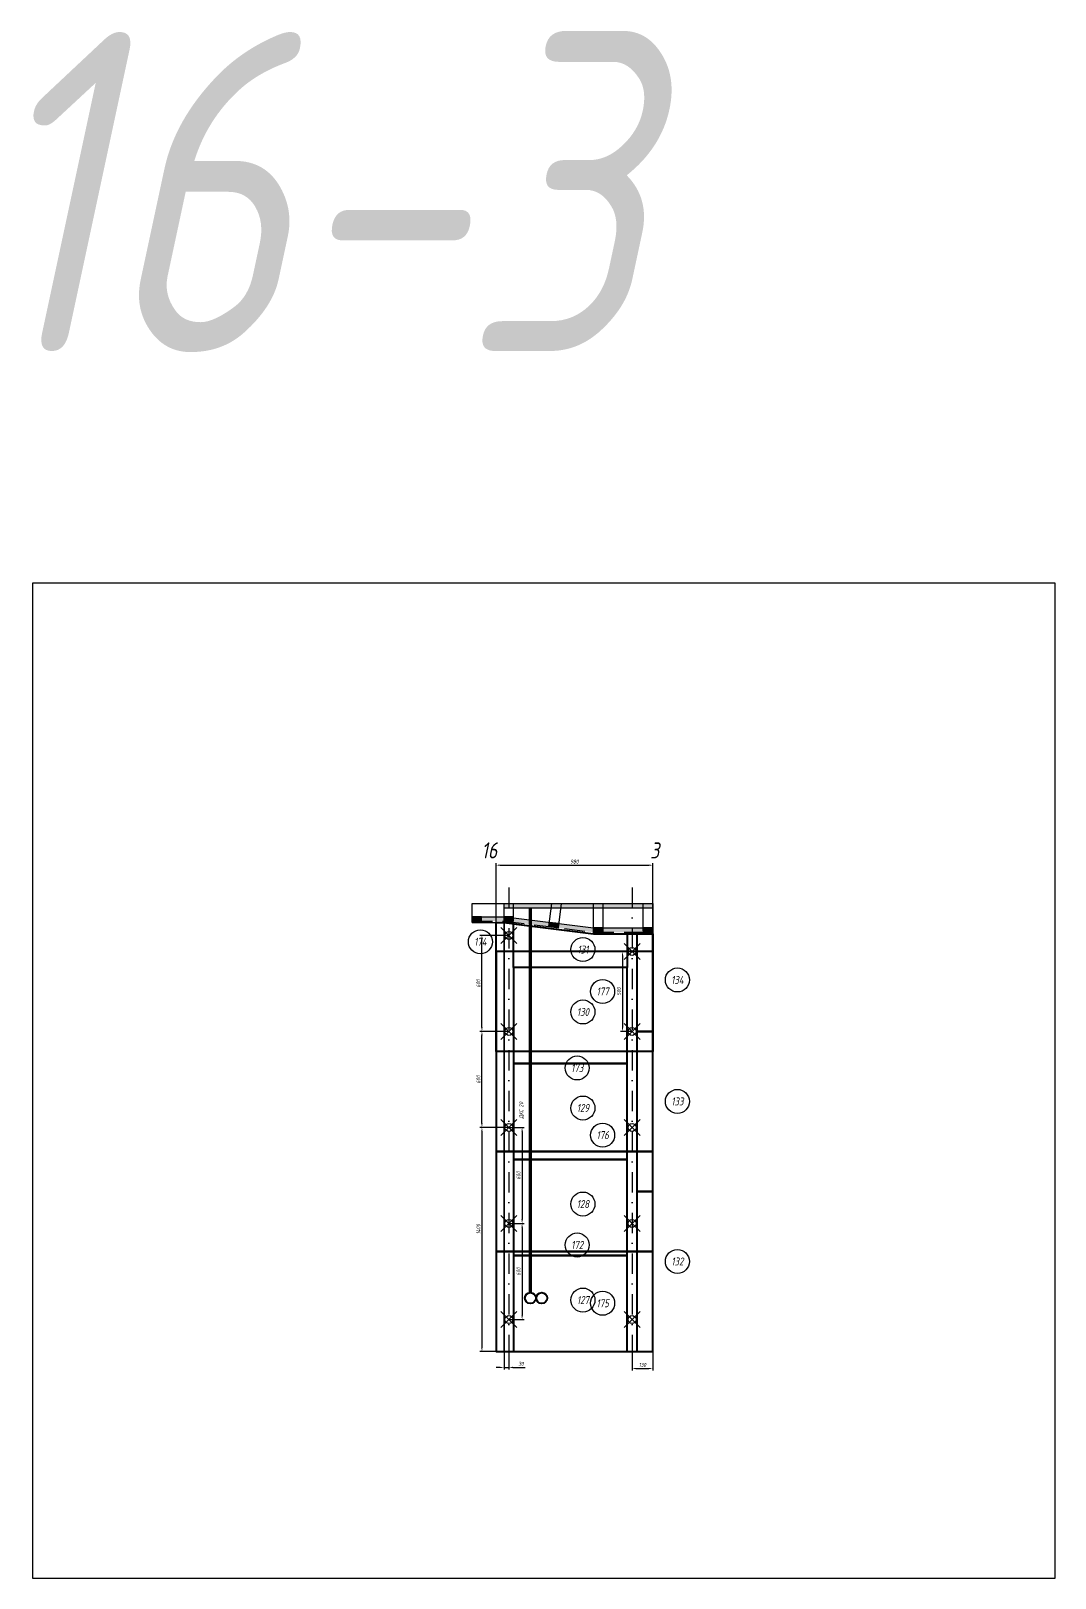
# Model space of a CAD drawing. Header units: millimetres. Extents: x -58926 to 122586, y -58688 to 8347.
# Drawn here: x 67272 to 73674, y -1320 to 8347 of the extents above; entities that cross this region are included whole.
import ezdxf
from ezdxf.enums import TextEntityAlignment as Align

# ---------------------------------------------------------------- set-up
doc = ezdxf.new("R2010")
doc.units = ezdxf.units.MM
doc.header["$PDMODE"] = 35
doc.header["$PDSIZE"] = 50
doc.linetypes.add('DASHDOT', pattern=[25.4, 12.7, -6.35, 0, -6.35])
doc.linetypes.add('DASHED', pattern=[19.05, 12.7, -6.35])
for name, color, linetype in [('01 Черновое', 7, 'Continuous'), ('02 Розетки', 7, 'Continuous'), ('03 Потолок', 7, 'Continuous'), ('10 Перегородки', 7, 'Continuous'), ('101 Крепление', 7, 'Continuous'), ('101 Крепление размеры', 7, 'Continuous'), ('102 Звукоизоляция', 7, 'Continuous'), ('103 ГВЛ слой 1', 7, 'Continuous'), ('104 ГВЛ слой 2', 7, 'Continuous')]:
    doc.layers.add(name, color=color, linetype=linetype)
doc.layers.add('100 noprint', color=1, linetype='Continuous', plot=False)
doc.styles.get("Standard").update_dxf_attribs({"font": 'arial.ttf'})
doc.styles.add('ГОСТ-ISOCPEUR', font='isocpeui.ttf', dxfattribs={"width": 0.8})
doc.dimstyles.new('ISO-25', dxfattribs={"dimtxt": 2.5, "dimasz": 2.5, "dimexe": 1.25, "dimexo": 0.625, "dimtad": 1, "dimtxsty": 'Standard', "dimcen": 2.5, "dimadec": 0, "dimazin": 0, "dimtfac": 1, "dimtmove": 0, "dimatfit": 3, "dimfxl": 1, "dimarcsym": 0})

# ---------------------------------------------------------------- blocks, each defined once
blk = doc.blocks.new('*D229')
at = {"layer": '101 Крепление размеры', "color": 0, "lineweight": -2}
for p, q in [((71029.2, 95.2), (71029.2, -23.7)), ((71159.2, 95.2), (71159.2, -23.7)), ((71054.2, -11.2), (71134.2, -11.2))]:
    blk.add_line(p, q, dxfattribs=at)
at = {"layer": '101 Крепление размеры', "color": 0}
for points in [[(71054.2, -7.1), (71054.2, -15.4), (71029.2, -11.2)], [(71134.2, -15.4), (71134.2, -7.1), (71159.2, -11.2)]]:
    blk.add_solid(points, dxfattribs=at)
at = {"layer": 'Defpoints', "color": 0}
for p in [(71029.2, 95.2), (71159.2, 95.2), (71159.2, -11.2)]:
    blk.add_point(p, dxfattribs=at)
at = {"layer": '101 Крепление размеры', "color": 0, "insert": (71094.2, 11.3), "char_height": 25, "attachment_point": 5, "style": 'ГОСТ-ISOCPEUR'}
blk.add_mtext('130', dxfattribs=at)
blk = doc.blocks.new('*D230')
at = {"layer": '101 Крепление размеры', "color": 0, "lineweight": -2}
for p, q in [((70229.2, 95.2), (70229.2, -16.8)), ((70259.2, 95.2), (70259.2, -16.8)), ((70204.2, -4.3), (70179.2, -4.3)), ((70229.2, -4.3), (70259.2, -4.3)), ((70284.2, -4.3), (70361.5, -4.3))]:
    blk.add_line(p, q, dxfattribs=at)
at = {"layer": '101 Крепление размеры', "color": 0}
for points in [[(70204.2, -8.4), (70204.2, -0.1), (70229.2, -4.3)], [(70284.2, -0.1), (70284.2, -8.4), (70259.2, -4.3)]]:
    blk.add_solid(points, dxfattribs=at)
at = {"layer": 'Defpoints', "color": 0}
for p in [(70229.2, 95.2), (70259.2, 95.2), (70259.2, -4.3)]:
    blk.add_point(p, dxfattribs=at)
at = {"layer": '101 Крепление размеры', "color": 0, "insert": (70335.3, 18.2), "char_height": 25, "attachment_point": 5, "style": 'ГОСТ-ISOCPEUR'}
blk.add_mtext('30', dxfattribs=at)
blk = doc.blocks.new('*D231')
at = {"layer": '101 Крепление размеры', "color": 0, "lineweight": -2}
for p, q in [((70259.2, 1495.2), (70078.5, 1495.2)), ((70091, 1470.2), (70091, 120.2)), ((70259.2, 95.2), (70078.5, 95.2))]:
    blk.add_line(p, q, dxfattribs=at)
at = {"layer": '101 Крепление размеры', "color": 0}
for points in [[(70095.1, 1470.2), (70086.8, 1470.2), (70091, 1495.2)], [(70086.8, 120.2), (70095.1, 120.2), (70091, 95.2)]]:
    blk.add_solid(points, dxfattribs=at)
at = {"layer": 'Defpoints', "color": 0}
for p in [(70259.2, 1495.2), (70091, 95.2), (70259.2, 95.2)]:
    blk.add_point(p, dxfattribs=at)
at = {"layer": '101 Крепление размеры', "color": 0, "insert": (70068.5, 859.7), "char_height": 25, "attachment_point": 5, "rotation": 90, "style": 'ГОСТ-ISOCPEUR'}
blk.add_mtext('1400', dxfattribs=at)
blk = doc.blocks.new('*D232')
at = {"layer": '101 Крепление размеры', "color": 0, "lineweight": -2}
for p, q in [((70259.2, 2095.2), (70078.5, 2095.2)), ((70091, 1520.2), (70091, 2070.2)), ((70259.2, 1495.2), (70078.5, 1495.2))]:
    blk.add_line(p, q, dxfattribs=at)
at = {"layer": '101 Крепление размеры', "color": 0}
for points in [[(70095.1, 2070.2), (70086.8, 2070.2), (70091, 2095.2)], [(70086.8, 1520.2), (70095.1, 1520.2), (70091, 1495.2)]]:
    blk.add_solid(points, dxfattribs=at)
at = {"layer": 'Defpoints', "color": 0}
for p in [(70091, 2095.2), (70259.2, 2095.2), (70259.2, 1495.2)]:
    blk.add_point(p, dxfattribs=at)
at = {"layer": '101 Крепление размеры', "color": 0, "insert": (70068.5, 1795.2), "char_height": 25, "attachment_point": 5, "rotation": 90, "style": 'ГОСТ-ISOCPEUR'}
blk.add_mtext('600', dxfattribs=at)
blk = doc.blocks.new('*D233')
at = {"layer": '101 Крепление размеры', "color": 0, "lineweight": -2}
for p, q in [((70259.2, 2695.2), (70078.5, 2695.2)), ((70091, 2120.2), (70091, 2670.2)), ((70259.2, 2095.2), (70078.5, 2095.2))]:
    blk.add_line(p, q, dxfattribs=at)
at = {"layer": '101 Крепление размеры', "color": 0}
for points in [[(70095.1, 2670.2), (70086.8, 2670.2), (70091, 2695.2)], [(70086.8, 2120.2), (70095.1, 2120.2), (70091, 2095.2)]]:
    blk.add_solid(points, dxfattribs=at)
at = {"layer": 'Defpoints', "color": 0}
for p in [(70091, 2695.2), (70259.2, 2695.2), (70259.2, 2095.2)]:
    blk.add_point(p, dxfattribs=at)
at = {"layer": '101 Крепление размеры', "color": 0, "insert": (70068.5, 2395.2), "char_height": 25, "attachment_point": 5, "rotation": 90, "style": 'ГОСТ-ISOCPEUR'}
blk.add_mtext('600', dxfattribs=at)
blk = doc.blocks.new('*D234')
at = {"layer": '101 Крепление размеры', "color": 0, "lineweight": -2}
for p, q in [((70258.5, 1495.2), (70354.4, 1495.2)), ((70341.9, 1470.2), (70341.9, 920.2)), ((70259.2, 895.2), (70354.4, 895.2))]:
    blk.add_line(p, q, dxfattribs=at)
at = {"layer": '101 Крепление размеры', "color": 0}
for points in [[(70346, 1470.2), (70337.7, 1470.2), (70341.9, 1495.2)], [(70337.7, 920.2), (70346, 920.2), (70341.9, 895.2)]]:
    blk.add_solid(points, dxfattribs=at)
at = {"layer": 'Defpoints', "color": 0}
for p in [(70258.5, 1495.2), (70259.2, 895.2), (70341.9, 895.2)]:
    blk.add_point(p, dxfattribs=at)
at = {"layer": '101 Крепление размеры', "color": 0, "insert": (70319.4, 1195.2), "char_height": 25, "attachment_point": 5, "rotation": 90, "style": 'ГОСТ-ISOCPEUR'}
blk.add_mtext('600', dxfattribs=at)
blk = doc.blocks.new('*D235')
at = {"layer": '101 Крепление размеры', "color": 0, "lineweight": -2}
for p, q in [((70259.2, 895.2), (70354.4, 895.2)), ((70341.9, 870.2), (70341.9, 320.2)), ((70259.2, 295.2), (70354.4, 295.2))]:
    blk.add_line(p, q, dxfattribs=at)
at = {"layer": '101 Крепление размеры', "color": 0}
for points in [[(70346, 870.2), (70337.7, 870.2), (70341.9, 895.2)], [(70337.7, 320.2), (70346, 320.2), (70341.9, 295.2)]]:
    blk.add_solid(points, dxfattribs=at)
at = {"layer": 'Defpoints', "color": 0}
for p in [(70259.2, 895.2), (70259.2, 295.2), (70341.9, 295.2)]:
    blk.add_point(p, dxfattribs=at)
at = {"layer": '101 Крепление размеры', "color": 0, "insert": (70319.4, 595.2), "char_height": 25, "attachment_point": 5, "rotation": 90, "style": 'ГОСТ-ISOCPEUR'}
blk.add_mtext('600', dxfattribs=at)
blk = doc.blocks.new('*D236')
at = {"layer": '101 Крепление размеры', "color": 0, "lineweight": -2}
for p, q in [((71029.5, 2595.2), (70957.3, 2595.2)), ((70969.8, 2570.2), (70969.8, 2120.2)), ((71029.5, 2095.2), (70957.3, 2095.2))]:
    blk.add_line(p, q, dxfattribs=at)
at = {"layer": '101 Крепление размеры', "color": 0}
for points in [[(70973.9, 2570.2), (70965.6, 2570.2), (70969.8, 2595.2)], [(70965.6, 2120.2), (70973.9, 2120.2), (70969.8, 2095.2)]]:
    blk.add_solid(points, dxfattribs=at)
at = {"layer": 'Defpoints', "color": 0}
for p in [(71029.5, 2595.2), (70969.8, 2095.2), (71029.5, 2095.2)]:
    blk.add_point(p, dxfattribs=at)
at = {"layer": '101 Крепление размеры', "color": 0, "insert": (70947.3, 2345.2), "char_height": 25, "attachment_point": 5, "rotation": 90, "style": 'ГОСТ-ISOCPEUR'}
blk.add_mtext('500', dxfattribs=at)
blk = doc.blocks.new('*D413')
at = {"layer": '01 Черновое', "color": 0, "lineweight": -2}
for p, q in [((70179.2, 2775.7), (70179.2, 3146.6)), ((70204.2, 3134.1), (71134.2, 3134.1)), ((71159.2, 2895.2), (71159.2, 3146.6))]:
    blk.add_line(p, q, dxfattribs=at)
at = {"layer": '01 Черновое', "color": 0}
for points in [[(70204.2, 3138.3), (70204.2, 3129.9), (70179.2, 3134.1)], [(71134.2, 3129.9), (71134.2, 3138.3), (71159.2, 3134.1)]]:
    blk.add_solid(points, dxfattribs=at)
at = {"layer": 'Defpoints', "color": 0}
for p in [(71159.2, 3134.1), (71159.2, 2895.2), (70179.2, 2775.7)]:
    blk.add_point(p, dxfattribs=at)
at = {"layer": '01 Черновое', "color": 0, "insert": (70669.2, 3156.6), "char_height": 25, "attachment_point": 5, "style": 'ГОСТ-ISOCPEUR'}
blk.add_mtext('980', dxfattribs=at)

msp = doc.modelspace()

# ---------------------------------------------------------------- hatches: boundary and pattern name
at = {"layer": '03 Потолок', "lineweight": -2}
for points in [[(70089.153, 2785.176), (70089.153, 2812.176), (70029.153, 2812.176), (70029.153, 2785.176)], [(70229.153, 2785.176), (70229.153, 2812.176), (70089.153, 2812.176), (70089.153, 2785.176)], [(71159.153, 2895.176), (70229.153, 2895.176), (70229.153, 2867.176), (71159.153, 2867.176)], [(70289.153, 2785.176), (70289.153, 2812.176), (70229.153, 2812.176), (70229.153, 2785.176)], [(70568.689, 2742.734), (70572.038, 2769.526), (70512.501, 2776.968), (70509.153, 2750.176)], [(70849.153, 2715.176), (70849.153, 2742.176), (70789.153, 2742.176), (70789.153, 2715.176)], [(71099.153, 2724.676), (71099.153, 2742.176), (70849.153, 2742.176), (70849.153, 2715.176), (71099.153, 2715.176)], [(71159.153, 2715.176), (71159.153, 2742.176), (71099.153, 2742.176), (71099.153, 2715.176)]]:
    msp.add_hatch(color=256, dxfattribs=at).paths.add_polyline_path(points)
h = msp.add_hatch(color=256, dxfattribs=at)
h.paths.add_polyline_path([(70446.833, 2785.176), (70289.153, 2804.886), (70289.153, 2785.176)])
h.paths.add_polyline_path([(70512.501, 2776.968), (70446.833, 2785.176), (70229.153, 2785.176), (70509.153, 2750.176)])
h.paths.add_polyline_path([(70789.153, 2742.386), (70572.038, 2769.526), (70568.689, 2742.734), (70789.153, 2715.176), (70789.153, 2742.176)])

# ---------------------------------------------------------------- linework, layer by layer
at = {"layer": '01 Черновое', "linetype": 'DASHDOT', "ltscale": 10}
for p, q in [((70259.153, 2995.176), (70259.153, -4.283)), ((71029.153, 2995.176), (71029.153, -4.283))]:
    msp.add_line(p, q, dxfattribs=at)
at = {"layer": '01 Черновое'}
msp.add_lwpolyline([(70229.153, 95.176), (70229.153, 2895.176), (71159.153, 2895.176), (71159.153, 95.176)], close=True, dxfattribs=at)
at = {"layer": '02 Розетки', "flags": 128}
msp.add_lwpolyline([(70394.028, 463.176, 20, 20, 0), (70394.028, 2862.176, 20, 20, 0)], format="xyseb", dxfattribs=at)
at = {"layer": '02 Розетки', "lineweight": 40}
for centre in [(70394.028, 429.176), (70465.028, 429.176)]:
    msp.add_circle(centre, 34, dxfattribs=at)
at = {"layer": '03 Потолок', "lineweight": -2}
for p, q in [((70029.153, 2775.676), (70029.153, 2895.176)), ((70029.153, 2895.176), (71159.153, 2895.176)), ((70029.153, 2812.176), (70289.153, 2812.176)), ((70229.153, 2812.176), (70229.153, 2895.176)), ((70229.153, 2867.176), (71159.153, 2867.176)), ((70289.153, 2812.176), (70289.153, 2895.176)), ((70289.153, 2804.886), (70789.153, 2742.386)), ((70509.153, 2750.176), (70527.278, 2895.176)), ((70568.689, 2742.734), (70587.744, 2895.176)), ((70789.153, 2715.176), (70789.153, 2895.176)), ((70849.153, 2715.176), (70849.153, 2895.176)), ((71099.153, 2724.676), (71099.153, 2895.176)), ((71159.153, 2715.176), (71159.153, 2895.176)), ((70029.153, 2775.676), (70228.561, 2775.676)), ((70228.561, 2775.676), (70229.153, 2785.176)), ((70228.561, 2775.676), (70788.561, 2705.676)), ((70788.561, 2705.676), (70789.153, 2715.176)), ((70849.153, 2742.176), (71159.153, 2742.176)), ((70788.561, 2705.676), (71159.153, 2705.676))]:
    msp.add_line(p, q, dxfattribs=at)
at = {"layer": '03 Потолок', "linetype": 'DASHED', "ltscale": 10}
for p, q in [((70029.153, 2785.176), (70229.153, 2785.176)), ((70229.153, 2785.176), (70789.153, 2715.176)), ((70789.153, 2715.176), (71159.153, 2715.176))]:
    msp.add_line(p, q, dxfattribs=at)
at = {"layer": '03 Потолок', "lineweight": -2}
for points in [[(70089.153, 2785.176), (70089.153, 2812.176), (70029.153, 2812.176), (70029.153, 2785.176)], [(70289.153, 2785.176), (70289.153, 2812.176), (70229.153, 2812.176), (70229.153, 2785.176)], [(70568.689, 2742.734), (70572.038, 2769.526), (70512.501, 2776.968), (70509.153, 2750.176)], [(70849.153, 2715.176), (70849.153, 2742.176), (70789.153, 2742.176), (70789.153, 2715.176)], [(71159.153, 2715.176), (71159.153, 2742.176), (71099.153, 2742.176), (71099.153, 2715.176)]]:
    msp.add_lwpolyline(points, close=True, dxfattribs=at)
at = {"layer": '10 Перегородки', "linetype": 'Continuous', "ltscale": 10}
for q in [(70179.153, 2785.176), (70229.153, 95.176)]:
    msp.add_line((70179.153, 95.176), q, dxfattribs=at)
at = {"layer": '100 noprint'}
msp.add_lwpolyline([(67280.784, 4896.337), (67280.784, -1320.331), (73673.739, -1320.331), (73673.739, 4896.337)], close=True, dxfattribs=at)
at = {"layer": '101 Крепление', "color": 5}
for points in [[(70229.153, 2775.676), (70229.153, 95.176), (70289.153, 95.176), (70289.153, 2775.676)], [(70999.153, 2705.676), (70999.153, 95.176), (71059.153, 95.176), (71059.153, 2705.676)]]:
    msp.add_lwpolyline(points, close=True, dxfattribs=at)
for p in [(70259.465, 2695.176), (71029.465, 2595.176), (70259.465, 2095.176), (71029.465, 2095.176), (70259.465, 1495.176), (71029.465, 1495.176), (70259.465, 895.176), (71029.465, 895.176), (70259.465, 295.176), (71029.465, 295.176)]:
    msp.add_point(p, dxfattribs=at)
at = {"layer": '102 Звукоизоляция', "color": 74, "linetype": 'Continuous', "lineweight": 40, "ltscale": 10, "flags": 128}
for points in [[(70289.153, 2768.102), (70788.561, 2705.676), (70999.153, 2705.676), (70999.153, 2495.176), (70289.153, 2495.176)], [(71059.153, 2705.676), (71059.153, 2095.176), (71159.153, 2095.176), (71159.153, 2705.676)], [(70289.153, 2495.176), (70289.153, 1895.176), (70999.153, 1895.176), (70999.153, 2495.176)], [(71059.153, 2095.176), (71059.153, 1095.176), (71159.153, 1095.176), (71159.153, 2095.176)], [(70289.153, 1895.176), (70289.153, 1295.176), (70999.153, 1295.176), (70999.153, 1895.176)], [(70289.153, 1295.176), (70289.153, 695.176), (70999.153, 695.176), (70999.153, 1295.176)], [(71059.153, 1095.176), (71059.153, 95.176), (71159.153, 95.176), (71159.153, 1095.176)], [(70289.153, 695.176), (70289.153, 95.176), (70999.153, 95.176), (70999.153, 695.176)]]:
    msp.add_lwpolyline(points, close=True, dxfattribs=at)
at = {"layer": '102 Звукоизоляция', "color": 74}
for centre in [(70722.262, 2606.992), (71312.672, 2416.813), (70722.262, 2216.726), (70722.262, 1616.726), (71312.672, 1657.969), (70722.262, 1016.726), (71312.672, 657.969), (70722.262, 416.726)]:
    msp.add_circle(centre, 75, dxfattribs=at)
at = {"layer": '103 ГВЛ слой 1', "color": 6, "lineweight": 40}
for points in [[(70179.153, 2775.676), (70228.561, 2775.676), (70788.561, 2705.676), (71159.153, 2705.676), (71159.153, 2595.176), (70179.153, 2595.176)], [(70179.153, 2595.176), (70179.153, 1345.176), (71159.153, 1345.176), (71159.153, 2595.176)], [(70179.153, 1345.176), (70179.153, 95.176), (71159.153, 95.176), (71159.153, 1345.176)]]:
    msp.add_lwpolyline(points, close=True, dxfattribs=at)
at = {"layer": '103 ГВЛ слой 1', "color": 6}
for centre in [(70081.209, 2655.42), (70686.3, 1866.817), (70686.3, 760.79)]:
    msp.add_circle(centre, 75, dxfattribs=at)
at = {"layer": '104 ГВЛ слой 2', "color": 3, "lineweight": 40}
for points in [[(70179.153, 2775.676), (70228.561, 2775.676), (70788.561, 2705.676), (71159.153, 2705.676), (71159.153, 1970.176), (70179.153, 1970.176)], [(71159.153, 720.176), (71159.153, 1970.176), (70179.153, 1970.176), (70179.153, 720.176)], [(70179.153, 720.176), (70179.153, 95.176), (71159.153, 95.176), (71159.153, 720.176)]]:
    msp.add_lwpolyline(points, close=True, dxfattribs=at)
at = {"layer": '104 ГВЛ слой 2', "color": 3}
for centre in [(70845.542, 2345.035), (70845.542, 1447.318), (70845.542, 396.84)]:
    msp.add_circle(centre, 75, dxfattribs=at)

# ---------------------------------------------------------------- texts
at = {"layer": '01 Черновое', "style": 'ГОСТ-ISOCPEUR', "width": 0.8}
for s, p in [('16', (70137.1, 3226.61)), ('3', (71171.284, 3226.61))]:
    msp.add_text(s, height=100, dxfattribs=at).set_placement(p, align=Align.MIDDLE)
at = {"layer": '02 Розетки', "insert": (70354.109, 1549.967), "char_height": 25, "width": 270.31285, "attachment_point": 7, "rotation": 90, "style": 'ГОСТ-ISOCPEUR'}
msp.add_mtext('{ДКС 20}', dxfattribs=at)
at = {"layer": '100 noprint', "style": 'ГОСТ-ISOCPEUR', "width": 0.8}
msp.add_text('16-3', height=2000, dxfattribs=at).set_placement((66910.793, 6340.216))
at = {"layer": '102 Звукоизоляция', "color": 74, "style": 'ГОСТ-ISOCPEUR', "width": 0.8}
for s, p in [('131', (70722.262, 2606.992)), ('134', (71312.672, 2416.813)), ('130', (70722.262, 2216.726)), ('133', (71312.672, 1657.969)), ('129', (70722.262, 1616.726)), ('128', (70722.262, 1016.726)), ('132', (71312.672, 657.969)), ('127', (70722.262, 416.726))]:
    msp.add_text(s, height=50, dxfattribs=at).set_placement(p, align=Align.MIDDLE)
at = {"layer": '103 ГВЛ слой 1', "color": 6, "style": 'ГОСТ-ISOCPEUR', "width": 0.8}
for s, p in [('174', (70081.209, 2655.42)), ('173', (70686.3, 1866.817)), ('172', (70686.3, 760.79))]:
    msp.add_text(s, height=50, dxfattribs=at).set_placement(p, align=Align.MIDDLE)
at = {"layer": '104 ГВЛ слой 2', "color": 3, "style": 'ГОСТ-ISOCPEUR', "width": 0.8}
for s, p in [('177', (70845.542, 2345.035)), ('176', (70845.542, 1447.318)), ('175', (70845.542, 396.84))]:
    msp.add_text(s, height=50, dxfattribs=at).set_placement(p, align=Align.MIDDLE)

# ---------------------------------------------------------------- dimensions: what is measured, and where the dimension line sits
at = {"layer": '01 Черновое'}
dim = msp.add_linear_dim(base=(71159.153, 3134.111), p1=(70179.153, 2775.676), p2=(71159.153, 2895.176), dimstyle='ISO-25', override={"dimtxt": 25, "dimasz": 25, "dimexe": 12.5, "dimexo": 0, "dimgap": 10, "dimtxsty": 'ГОСТ-ISOCPEUR'}, dxfattribs=at)
dim.commit()
dim.dimension.update_dxf_attribs({"geometry": '*D413', "text_midpoint": (70669.153, 3156.611)})
at = {"layer": '101 Крепление размеры'}
for base, p1, p2, picture, middle in [((70090.955, 2695.176), (70259.153, 2095.176), (70259.153, 2695.176), '*D233', (70068.455, 2395.176)), ((70969.776, 2095.176), (71029.465, 2595.176), (71029.465, 2095.176), '*D236', (70947.276, 2345.176)), ((70090.955, 2095.176), (70259.153, 1495.176), (70259.153, 2095.176), '*D232', (70068.455, 1795.176)), ((70341.874, 895.176), (70258.528, 1495.176), (70259.153, 895.176), '*D234', (70319.374, 1195.176)), ((70341.874, 295.176), (70259.153, 895.176), (70259.153, 295.176), '*D235', (70319.374, 595.176))]:
    dim = msp.add_linear_dim(base=base, p1=p1, p2=p2, angle=90, dimstyle='ISO-25', override={"dimtxt": 25, "dimasz": 25, "dimexe": 12.5, "dimexo": 0, "dimgap": 10, "dimlfac": 1, "dimtxsty": 'ГОСТ-ISOCPEUR'}, dxfattribs=at)
    dim.commit()
    dim.dimension.update_dxf_attribs({"geometry": picture, "text_midpoint": middle})
dim = msp.add_linear_dim(base=(70090.955, 95.176), p1=(70259.153, 1495.176), p2=(70259.153, 95.176), angle=90, dimstyle='ISO-25', override={"dimtxt": 25, "dimasz": 25, "dimexe": 12.5, "dimexo": 0, "dimgap": 10, "dimlfac": 1, "dimtxsty": 'ГОСТ-ISOCPEUR'}, dxfattribs=at)
dim.commit()
dim.dimension.update_dxf_attribs({"geometry": '*D231', "text_midpoint": (70090.955, 859.707), "dimtype": 160})
for base, p1, p2, picture, middle in [((70259.153, -4.283), (70229.153, 95.176), (70259.153, 95.176), '*D230', (70335.343, 18.217)), ((71159.153, -11.217), (71029.153, 95.176), (71159.153, 95.176), '*D229', (71094.153, 11.283))]:
    dim = msp.add_linear_dim(base=base, p1=p1, p2=p2, dimstyle='ISO-25', override={"dimtxt": 25, "dimasz": 25, "dimexe": 12.5, "dimexo": 0, "dimgap": 10, "dimlfac": 1, "dimtxsty": 'ГОСТ-ISOCPEUR'}, dxfattribs=at)
    dim.commit()
    dim.dimension.update_dxf_attribs({"geometry": picture, "text_midpoint": middle})

doc.saveas('drawing.dxf')
